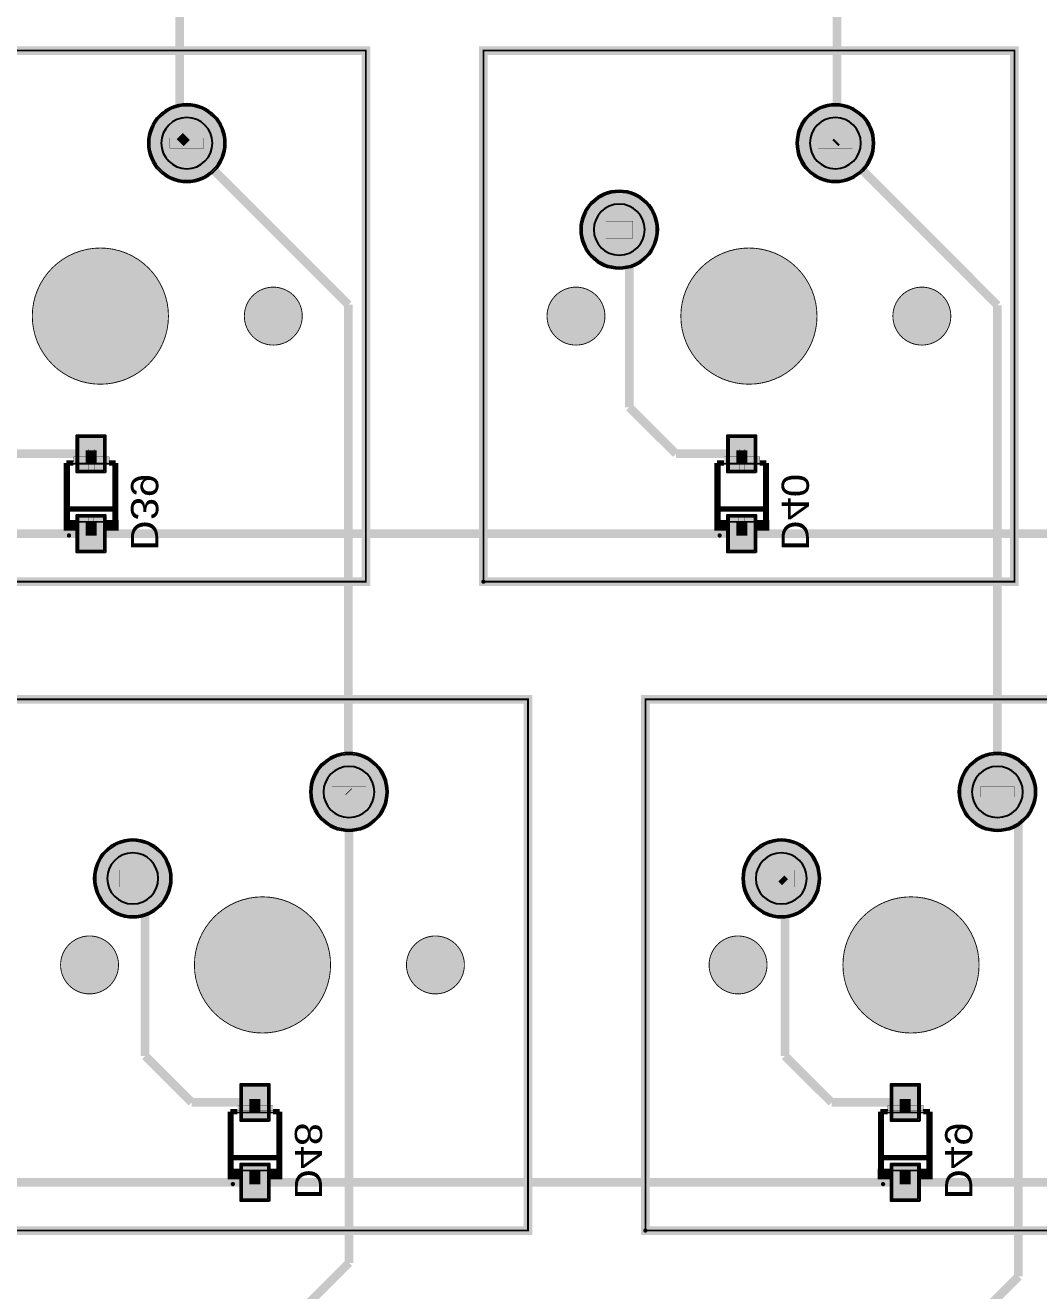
# Model space of a CAD drawing. Header units: millimetres. Extents: x 0 to 199, y -7 to 103.
# Drawn here: x 39.91 to 69.68, y 42.13 to 79.29 of the extents above; entities that cross this region are included whole.
import ezdxf
from ezdxf.enums import TextEntityAlignment as Align

# ---------------------------------------------------------------- set-up
doc = ezdxf.new("R2010")
doc.units = ezdxf.units.MM
doc.header["$MEASUREMENT"] = 0
for name, color, linetype, true_color in [('Bottom-Layer', 7, 'Continuous', 0x0000ff), ('Bottom-Paste-Mask-Layer', 7, 'Continuous', 0x800000), ('Bottom-Silkscreen-Layer', 7, 'Continuous', 0x66cc33), ('Bottom-Solder-Mask-Layer', 7, 'Continuous', 0xaa00ff), ('Component-Marking-Layer', 7, 'Continuous', 0x66ffcc), ('Component-Shape-Layer', 7, 'Continuous', 0x00cccc), ('Document-Layer', 7, 'Continuous', 0xffffff), ('Hole-Layer', 7, 'Continuous', 0x222222), ('Multi-Layer', 7, 'Continuous', 0xc0c0c0), ('Pin-Floating-Layer', 7, 'Continuous', 0xff99ff), ('Pin-Soldering-Layer', 7, 'Continuous', 0xcc9999), ('Top-Layer', 7, 'Continuous', 0xff0000), ('Top-Paste-Mask-Layer', 7, 'Continuous', 0x808080), ('Top-Silkscreen-Layer', 7, 'Continuous', 0xffcc00), ('Top-Solder-Mask-Layer', 7, 'Continuous', 0x800080)]:
    doc.layers.add(name, color=color, linetype=linetype, true_color=true_color)
doc.styles.get("Standard").update_dxf_attribs({"font": 'arial.ttf'})

msp = doc.modelspace()

# ---------------------------------------------------------------- hatches: boundary and pattern name
at = {"layer": 'Bottom-Layer'}
for points in [[(43.559, 75.829, 1), (45.759, 75.829, 1)], [(62.61, 75.829, 1), (64.81, 75.829, 1)], [(56.26, 73.289, 1), (58.46, 73.289, 1)], [(42.222, 66.205), (41.472, 66.205), (41.472, 67.205), (42.222, 67.205)], [(61.335, 66.205), (60.585, 66.205), (60.585, 67.205), (61.335, 67.205)], [(42.222, 63.86), (41.472, 63.86), (41.472, 64.86), (42.222, 64.86)], [(61.335, 63.86), (60.585, 63.86), (60.585, 64.86), (61.335, 64.86)], [(48.321, 56.774, 1), (50.521, 56.774, 1)], [(67.371, 56.774, 1), (69.571, 56.774, 1)], [(41.971, 54.234, 1), (44.171, 54.234, 1)], [(61.021, 54.234, 1), (63.221, 54.234, 1)], [(47.035, 47.155), (46.285, 47.155), (46.285, 48.155), (47.035, 48.155)], [(66.136, 47.155), (65.386, 47.155), (65.386, 48.155), (66.136, 48.155)], [(47.035, 44.809), (46.285, 44.809), (46.285, 45.809), (47.035, 45.809)], [(66.136, 44.809), (65.386, 44.809), (65.386, 45.809), (66.136, 45.809)]]:
    msp.add_hatch(color=256, dxfattribs=at).paths.add_polyline_path(points)
at = {"layer": 'Bottom-Paste-Mask-Layer'}
for points in [[(43.559, 75.829, 1), (45.759, 75.829, 1)], [(62.61, 75.829, 1), (64.81, 75.829, 1)], [(56.26, 73.289, 1), (58.46, 73.289, 1)], [(42.222, 66.205), (41.472, 66.205), (41.472, 67.205), (42.222, 67.205)], [(61.335, 66.205), (60.585, 66.205), (60.585, 67.205), (61.335, 67.205)], [(42.222, 63.86), (41.472, 63.86), (41.472, 64.86), (42.222, 64.86)], [(61.335, 63.86), (60.585, 63.86), (60.585, 64.86), (61.335, 64.86)], [(48.321, 56.774, 1), (50.521, 56.774, 1)], [(67.371, 56.774, 1), (69.571, 56.774, 1)], [(41.971, 54.234, 1), (44.171, 54.234, 1)], [(61.021, 54.234, 1), (63.221, 54.234, 1)], [(47.035, 47.155), (46.285, 47.155), (46.285, 48.155), (47.035, 48.155)], [(66.136, 47.155), (65.386, 47.155), (65.386, 48.155), (66.136, 48.155)], [(47.035, 44.809), (46.285, 44.809), (46.285, 45.809), (47.035, 45.809)], [(66.136, 44.809), (65.386, 44.809), (65.386, 45.809), (66.136, 45.809)]]:
    msp.add_hatch(color=256, dxfattribs=at).paths.add_polyline_path(points)
at = {"layer": 'Bottom-Silkscreen-Layer'}
for points in [[(41.044, 64.757), (41.397, 64.757), (41.397, 64.452), (41.044, 64.452)], [(41.044, 64.757), (41.397, 64.757), (41.397, 64.452), (41.044, 64.452)], [(42.649, 64.757), (42.649, 64.452), (42.297, 64.452), (42.297, 64.757)], [(42.649, 64.757), (42.649, 64.452), (42.297, 64.452), (42.297, 64.757)], [(60.158, 64.757), (60.51, 64.757), (60.51, 64.452), (60.158, 64.452)], [(60.158, 64.757), (60.51, 64.757), (60.51, 64.452), (60.158, 64.452)], [(61.763, 64.757), (61.763, 64.452), (61.41, 64.452), (61.41, 64.757)], [(61.763, 64.757), (61.763, 64.452), (61.41, 64.452), (61.41, 64.757)], [(45.857, 45.707), (46.21, 45.707), (46.21, 45.402), (45.857, 45.402)], [(45.857, 45.707), (46.21, 45.707), (46.21, 45.402), (45.857, 45.402)], [(47.462, 45.707), (47.462, 45.402), (47.11, 45.402), (47.11, 45.707)], [(47.462, 45.707), (47.462, 45.402), (47.11, 45.402), (47.11, 45.707)], [(64.958, 45.707), (65.311, 45.707), (65.311, 45.402), (64.958, 45.402)], [(64.958, 45.707), (65.311, 45.707), (65.311, 45.402), (64.958, 45.402)], [(66.563, 45.707), (66.563, 45.402), (66.211, 45.402), (66.211, 45.707)], [(66.563, 45.707), (66.563, 45.402), (66.211, 45.402), (66.211, 45.707)]]:
    msp.add_hatch(color=256, dxfattribs=at).paths.add_polyline_path(points)
at = {"layer": 'Bottom-Solder-Mask-Layer'}
for points in [[(43.509, 75.829, 1), (45.809, 75.829, 1)], [(62.56, 75.829, 1), (64.86, 75.829, 1)], [(56.21, 73.289, 1), (58.51, 73.289, 1)], [(42.272, 66.154), (41.421, 66.154), (41.421, 67.256), (42.272, 67.256)], [(61.386, 66.154), (60.534, 66.154), (60.534, 67.256), (61.386, 67.256)], [(42.272, 63.809), (41.421, 63.809), (41.421, 64.91), (42.272, 64.91)], [(61.386, 63.809), (60.534, 63.809), (60.534, 64.91), (61.386, 64.91)], [(48.271, 56.774, 1), (50.571, 56.774, 1)], [(67.321, 56.774, 1), (69.621, 56.774, 1)], [(41.921, 54.234, 1), (44.221, 54.234, 1)], [(60.971, 54.234, 1), (63.271, 54.234, 1)], [(47.086, 47.104), (46.234, 47.104), (46.234, 48.205), (47.086, 48.205)], [(66.187, 47.104), (65.335, 47.104), (65.335, 48.205), (66.187, 48.205)], [(47.086, 44.759), (46.234, 44.759), (46.234, 45.86), (47.086, 45.86)], [(66.187, 44.759), (65.335, 44.759), (65.335, 45.86), (66.187, 45.86)]]:
    msp.add_hatch(color=256, dxfattribs=at).paths.add_polyline_path(points)
at = {"layer": 'Component-Marking-Layer'}
for points in [[(41.137, 64.307, 1), (41.257, 64.307, 1)], [(41.137, 64.307, 1), (41.257, 64.307, 1)], [(60.25, 64.307, 1), (60.37, 64.307, 1)], [(60.25, 64.307, 1), (60.37, 64.307, 1)], [(53.31, 62.949, 1), (53.43, 62.949, 1)], [(53.31, 62.949, 1), (53.43, 62.949, 1)], [(45.95, 45.257, 1), (46.07, 45.257, 1)], [(45.95, 45.257, 1), (46.07, 45.257, 1)], [(65.051, 45.257, 1), (65.171, 45.257, 1)], [(65.051, 45.257, 1), (65.171, 45.257, 1)], [(58.071, 43.894, 1), (58.191, 43.894, 1)], [(58.071, 43.894, 1), (58.191, 43.894, 1)]]:
    msp.add_hatch(color=256, dxfattribs=at).paths.add_polyline_path(points)
at = {"layer": 'Document-Layer'}
for points in [[(42.377, 66.615), (42.377, 66.459), (41.337, 66.459), (41.337, 66.615)], [(42.377, 66.615), (42.377, 66.459), (41.337, 66.459), (41.337, 66.615)], [(41.937, 66.847), (41.937, 66.223), (41.781, 66.223), (41.781, 66.847)], [(41.937, 66.847), (41.937, 66.223), (41.781, 66.223), (41.781, 66.847)], [(61.49, 66.615), (61.49, 66.459), (60.45, 66.459), (60.45, 66.615)], [(61.49, 66.615), (61.49, 66.459), (60.45, 66.459), (60.45, 66.615)], [(61.05, 66.847), (61.05, 66.223), (60.894, 66.223), (60.894, 66.847)], [(61.05, 66.847), (61.05, 66.223), (60.894, 66.223), (60.894, 66.847)], [(41.917, 64.307), (41.761, 64.307), (41.761, 64.931), (41.917, 64.931)], [(41.917, 64.307), (41.761, 64.307), (41.761, 64.931), (41.917, 64.931)], [(61.03, 64.307), (60.874, 64.307), (60.874, 64.931), (61.03, 64.931)], [(61.03, 64.307), (60.874, 64.307), (60.874, 64.931), (61.03, 64.931)], [(46.75, 47.797), (46.75, 47.173), (46.594, 47.173), (46.594, 47.797)], [(46.75, 47.797), (46.75, 47.173), (46.594, 47.173), (46.594, 47.797)], [(65.851, 47.797), (65.851, 47.173), (65.695, 47.173), (65.695, 47.797)], [(65.851, 47.797), (65.851, 47.173), (65.695, 47.173), (65.695, 47.797)], [(47.19, 47.565), (47.19, 47.409), (46.15, 47.409), (46.15, 47.565)], [(47.19, 47.565), (47.19, 47.409), (46.15, 47.409), (46.15, 47.565)], [(66.291, 47.565), (66.291, 47.409), (65.251, 47.409), (65.251, 47.565)], [(66.291, 47.565), (66.291, 47.409), (65.251, 47.409), (65.251, 47.565)], [(46.73, 45.257), (46.574, 45.257), (46.574, 45.881), (46.73, 45.881)], [(46.73, 45.257), (46.574, 45.257), (46.574, 45.881), (46.73, 45.881)], [(65.831, 45.257), (65.675, 45.257), (65.675, 45.881), (65.831, 45.881)], [(65.831, 45.257), (65.675, 45.257), (65.675, 45.881), (65.831, 45.881)]]:
    msp.add_hatch(color=256, dxfattribs=at).paths.add_polyline_path(points)
at = {"layer": 'Hole-Layer'}
for points in [[(43.909, 75.829, 1), (45.409, 75.829, 1)], [(62.96, 75.829, 1), (64.46, 75.829, 1)], [(56.61, 73.289, 1), (58.11, 73.289, 1)], [(48.671, 56.774, 1), (50.171, 56.774, 1)], [(67.721, 56.774, 1), (69.221, 56.774, 1)], [(42.321, 54.234, 1), (43.821, 54.234, 1)], [(61.371, 54.234, 1), (62.871, 54.234, 1)]]:
    msp.add_hatch(color=256, dxfattribs=at).paths.add_polyline_path(points)
at = {"layer": 'Multi-Layer'}
for points in [[(43.559, 75.829, 1), (45.759, 75.829, 1)], [(43.559, 75.829, 1), (45.759, 75.829, 1)], [(43.559, 75.829, 1), (45.759, 75.829, 1)], [(62.61, 75.829, 1), (64.81, 75.829, 1)], [(62.61, 75.829, 1), (64.81, 75.829, 1)], [(62.61, 75.829, 1), (64.81, 75.829, 1)], [(56.26, 73.289, 1), (58.46, 73.289, 1)], [(56.26, 73.289, 1), (58.46, 73.289, 1)], [(56.26, 73.289, 1), (58.46, 73.289, 1)], [(40.119, 70.749, 1), (44.119, 70.749, 1)], [(40.119, 70.749, 1), (44.119, 70.749, 1)], [(59.17, 70.749, 1), (63.17, 70.749, 1)], [(59.17, 70.749, 1), (63.17, 70.749, 1)], [(46.348, 70.749, 1), (48.05, 70.749, 1)], [(46.348, 70.749, 1), (48.05, 70.749, 1)], [(55.239, 70.749, 1), (56.941, 70.749, 1)], [(55.239, 70.749, 1), (56.941, 70.749, 1)], [(65.399, 70.749, 1), (67.101, 70.749, 1)], [(65.399, 70.749, 1), (67.101, 70.749, 1)], [(48.321, 56.774, 1), (50.521, 56.774, 1)], [(48.321, 56.774, 1), (50.521, 56.774, 1)], [(48.321, 56.774, 1), (50.521, 56.774, 1)], [(67.371, 56.774, 1), (69.571, 56.774, 1)], [(67.371, 56.774, 1), (69.571, 56.774, 1)], [(67.371, 56.774, 1), (69.571, 56.774, 1)], [(41.971, 54.234, 1), (44.171, 54.234, 1)], [(41.971, 54.234, 1), (44.171, 54.234, 1)], [(41.971, 54.234, 1), (44.171, 54.234, 1)], [(61.021, 54.234, 1), (63.221, 54.234, 1)], [(61.021, 54.234, 1), (63.221, 54.234, 1)], [(61.021, 54.234, 1), (63.221, 54.234, 1)], [(44.881, 51.694, 1), (48.881, 51.694, 1)], [(44.881, 51.694, 1), (48.881, 51.694, 1)], [(63.931, 51.694, 1), (67.931, 51.694, 1)], [(63.931, 51.694, 1), (67.931, 51.694, 1)], [(40.95, 51.694, 1), (42.652, 51.694, 1)], [(40.95, 51.694, 1), (42.652, 51.694, 1)], [(51.11, 51.694, 1), (52.812, 51.694, 1)], [(51.11, 51.694, 1), (52.812, 51.694, 1)], [(60, 51.694, 1), (61.702, 51.694, 1)], [(60, 51.694, 1), (61.702, 51.694, 1)]]:
    msp.add_hatch(color=256, dxfattribs=at).paths.add_polyline_path(points)
at = {"layer": 'Pin-Floating-Layer'}
for points in [[(42.007, 66.517), (42.007, 66.397), (41.686, 66.397), (41.686, 66.517)], [(42.007, 66.517), (42.007, 66.397), (41.686, 66.397), (41.686, 66.517)], [(61.12, 66.517), (61.12, 66.397), (60.8, 66.397), (60.8, 66.517)], [(61.12, 66.517), (61.12, 66.397), (60.8, 66.397), (60.8, 66.517)], [(42.007, 64.717), (42.007, 64.597), (41.686, 64.597), (41.686, 64.717)], [(42.007, 64.717), (42.007, 64.597), (41.686, 64.597), (41.686, 64.717)], [(61.12, 64.717), (61.12, 64.597), (60.8, 64.597), (60.8, 64.717)], [(61.12, 64.717), (61.12, 64.597), (60.8, 64.597), (60.8, 64.717)], [(46.82, 47.467), (46.82, 47.347), (46.5, 47.347), (46.5, 47.467)], [(46.82, 47.467), (46.82, 47.347), (46.5, 47.347), (46.5, 47.467)], [(65.921, 47.467), (65.921, 47.347), (65.601, 47.347), (65.601, 47.467)], [(65.921, 47.467), (65.921, 47.347), (65.601, 47.347), (65.601, 47.467)], [(46.82, 45.667), (46.82, 45.547), (46.5, 45.547), (46.5, 45.667)], [(46.82, 45.667), (46.82, 45.547), (46.5, 45.547), (46.5, 45.667)], [(65.921, 45.667), (65.921, 45.547), (65.601, 45.547), (65.601, 45.667)], [(65.921, 45.667), (65.921, 45.547), (65.601, 45.547), (65.601, 45.667)]]:
    msp.add_hatch(color=256, dxfattribs=at).paths.add_polyline_path(points)
at = {"layer": 'Pin-Soldering-Layer'}
for points in [[(44.159, 75.979), (45.159, 75.979), (45.159, 75.679), (44.159, 75.679)], [(44.159, 75.979), (45.159, 75.979), (45.159, 75.679), (44.159, 75.679)], [(63.21, 75.979), (64.21, 75.979), (64.21, 75.679), (63.21, 75.679)], [(63.21, 75.979), (64.21, 75.979), (64.21, 75.679), (63.21, 75.679)], [(56.96, 73.539), (57.76, 73.539), (57.76, 73.039), (56.96, 73.039)], [(56.96, 73.539), (57.76, 73.539), (57.76, 73.039), (56.96, 73.039)], [(42.007, 66.807), (42.007, 66.507), (41.686, 66.507), (41.686, 66.807)], [(42.007, 66.807), (42.007, 66.507), (41.686, 66.507), (41.686, 66.807)], [(61.12, 66.807), (61.12, 66.507), (60.8, 66.507), (60.8, 66.807)], [(61.12, 66.807), (61.12, 66.507), (60.8, 66.507), (60.8, 66.807)], [(42.007, 64.607), (42.007, 64.307), (41.686, 64.307), (41.686, 64.607)], [(42.007, 64.607), (42.007, 64.307), (41.686, 64.307), (41.686, 64.607)], [(61.12, 64.607), (61.12, 64.307), (60.8, 64.307), (60.8, 64.607)], [(61.12, 64.607), (61.12, 64.307), (60.8, 64.307), (60.8, 64.607)], [(48.921, 56.924), (49.921, 56.924), (49.921, 56.624), (48.921, 56.624)], [(48.921, 56.924), (49.921, 56.924), (49.921, 56.624), (48.921, 56.624)], [(67.971, 56.924), (68.971, 56.924), (68.971, 56.624), (67.971, 56.624)], [(67.971, 56.924), (68.971, 56.924), (68.971, 56.624), (67.971, 56.624)], [(42.671, 54.484), (43.471, 54.484), (43.471, 53.984), (42.671, 53.984)], [(42.671, 54.484), (43.471, 54.484), (43.471, 53.984), (42.671, 53.984)], [(61.721, 54.484), (62.521, 54.484), (62.521, 53.984), (61.721, 53.984)], [(61.721, 54.484), (62.521, 54.484), (62.521, 53.984), (61.721, 53.984)], [(46.82, 47.757), (46.82, 47.457), (46.5, 47.457), (46.5, 47.757)], [(46.82, 47.757), (46.82, 47.457), (46.5, 47.457), (46.5, 47.757)], [(65.921, 47.757), (65.921, 47.457), (65.601, 47.457), (65.601, 47.757)], [(65.921, 47.757), (65.921, 47.457), (65.601, 47.457), (65.601, 47.757)], [(46.82, 45.557), (46.82, 45.257), (46.5, 45.257), (46.5, 45.557)], [(46.82, 45.557), (46.82, 45.257), (46.5, 45.257), (46.5, 45.557)], [(65.921, 45.557), (65.921, 45.257), (65.601, 45.257), (65.601, 45.557)], [(65.921, 45.557), (65.921, 45.257), (65.601, 45.257), (65.601, 45.557)]]:
    msp.add_hatch(color=256, dxfattribs=at).paths.add_polyline_path(points)
at = {"layer": 'Top-Layer'}
for points in [[(43.559, 75.829, 1), (45.759, 75.829, 1)], [(62.61, 75.829, 1), (64.81, 75.829, 1)], [(56.26, 73.289, 1), (58.46, 73.289, 1)], [(48.321, 56.774, 1), (50.521, 56.774, 1)], [(67.371, 56.774, 1), (69.571, 56.774, 1)], [(41.971, 54.234, 1), (44.171, 54.234, 1)], [(61.021, 54.234, 1), (63.221, 54.234, 1)]]:
    msp.add_hatch(color=256, dxfattribs=at).paths.add_polyline_path(points)
at = {"layer": 'Top-Paste-Mask-Layer'}
for points in [[(43.559, 75.829, 1), (45.759, 75.829, 1)], [(62.61, 75.829, 1), (64.81, 75.829, 1)], [(56.26, 73.289, 1), (58.46, 73.289, 1)], [(48.321, 56.774, 1), (50.521, 56.774, 1)], [(67.371, 56.774, 1), (69.571, 56.774, 1)], [(41.971, 54.234, 1), (44.171, 54.234, 1)], [(61.021, 54.234, 1), (63.221, 54.234, 1)]]:
    msp.add_hatch(color=256, dxfattribs=at).paths.add_polyline_path(points)
at = {"layer": 'Top-Solder-Mask-Layer'}
for points in [[(43.509, 75.829, 1), (45.809, 75.829, 1)], [(62.56, 75.829, 1), (64.86, 75.829, 1)], [(56.21, 73.289, 1), (58.51, 73.289, 1)], [(48.271, 56.774, 1), (50.571, 56.774, 1)], [(67.321, 56.774, 1), (69.621, 56.774, 1)], [(41.921, 54.234, 1), (44.221, 54.234, 1)], [(60.971, 54.234, 1), (63.271, 54.234, 1)]]:
    msp.add_hatch(color=256, dxfattribs=at).paths.add_polyline_path(points)

# ---------------------------------------------------------------- linework, layer by layer
at = {"layer": 'Bottom-Layer'}
for points in [[(43.559, 75.829, 1), (45.759, 75.829, 1)], [(62.61, 75.829, 1), (64.81, 75.829, 1)], [(56.26, 73.289, 1), (58.46, 73.289, 1)], [(48.321, 56.774, 1), (50.521, 56.774, 1)], [(41.971, 54.234, 1), (44.171, 54.234, 1)], [(61.021, 54.234, 1), (63.221, 54.234, 1)]]:
    msp.add_lwpolyline(points, format="xyb", close=True, dxfattribs=at)
at = {"layer": 'Bottom-Layer', "const_width": 0.254}
for points in [[(57.36, 73.289), (57.658, 72.991)], [(57.658, 72.991), (57.658, 68.072)], [(57.658, 68.072), (59.026, 66.705)], [(39.594, 66.705), (41.847, 66.705)], [(59.026, 66.705), (60.96, 66.705)], [(22.733, 64.36), (41.847, 64.36)], [(41.847, 64.36), (60.96, 64.36)], [(60.96, 64.36), (80.074, 64.36)], [(43.071, 54.234), (43.434, 53.871)], [(62.121, 54.234), (62.23, 54.125)], [(43.434, 53.871), (43.434, 49.022)], [(62.23, 54.125), (62.23, 49.022)], [(43.434, 49.022), (44.801, 47.655)], [(62.23, 49.022), (63.598, 47.655)], [(44.801, 47.655), (46.66, 47.655)], [(63.598, 47.655), (65.761, 47.655)], [(27.559, 45.309), (46.66, 45.309)], [(46.66, 45.309), (65.761, 45.309)], [(65.761, 45.309), (84.862, 45.309)]]:
    msp.add_lwpolyline(points, dxfattribs=at)
at = {"layer": 'Bottom-Layer'}
for points in [[(42.222, 66.205), (41.472, 66.205), (41.472, 67.205), (42.222, 67.205)], [(61.335, 66.205), (60.585, 66.205), (60.585, 67.205), (61.335, 67.205)], [(42.222, 63.86), (41.472, 63.86), (41.472, 64.86), (42.222, 64.86)], [(61.335, 63.86), (60.585, 63.86), (60.585, 64.86), (61.335, 64.86)], [(47.035, 47.155), (46.285, 47.155), (46.285, 48.155), (47.035, 48.155)], [(66.136, 47.155), (65.386, 47.155), (65.386, 48.155), (66.136, 48.155)], [(47.035, 44.809), (46.285, 44.809), (46.285, 45.809), (47.035, 45.809)], [(66.136, 44.809), (65.386, 44.809), (65.386, 45.809), (66.136, 45.809)]]:
    msp.add_lwpolyline(points, close=True, dxfattribs=at)
msp.add_lwpolyline([(67.371, 56.774, 1), (69.571, 56.774), (69.571, 56.774, 1), (67.371, 56.774)], format="xyb", dxfattribs=at)
at = {"layer": 'Bottom-Paste-Mask-Layer'}
for points in [[(43.559, 75.829, 1), (45.759, 75.829, 1)], [(62.61, 75.829, 1), (64.81, 75.829, 1)], [(56.26, 73.289, 1), (58.46, 73.289, 1)], [(48.321, 56.774, 1), (50.521, 56.774, 1)], [(41.971, 54.234, 1), (44.171, 54.234, 1)], [(61.021, 54.234, 1), (63.221, 54.234, 1)]]:
    msp.add_lwpolyline(points, format="xyb", close=True, dxfattribs=at)
for points in [[(42.222, 66.205), (41.472, 66.205), (41.472, 67.205), (42.222, 67.205)], [(61.335, 66.205), (60.585, 66.205), (60.585, 67.205), (61.335, 67.205)], [(42.222, 63.86), (41.472, 63.86), (41.472, 64.86), (42.222, 64.86)], [(61.335, 63.86), (60.585, 63.86), (60.585, 64.86), (61.335, 64.86)], [(47.035, 47.155), (46.285, 47.155), (46.285, 48.155), (47.035, 48.155)], [(66.136, 47.155), (65.386, 47.155), (65.386, 48.155), (66.136, 48.155)], [(47.035, 44.809), (46.285, 44.809), (46.285, 45.809), (47.035, 45.809)], [(66.136, 44.809), (65.386, 44.809), (65.386, 45.809), (66.136, 45.809)]]:
    msp.add_lwpolyline(points, close=True, dxfattribs=at)
msp.add_lwpolyline([(67.371, 56.774, 1), (69.571, 56.774), (69.571, 56.774, 1), (67.371, 56.774)], format="xyb", dxfattribs=at)
at = {"layer": 'Bottom-Silkscreen-Layer', "const_width": 0.152}
for points in [[(41.12, 64.681), (41.12, 66.433)], [(41.12, 64.681), (41.12, 66.433)], [(41.12, 66.433), (41.327, 66.433)], [(41.12, 66.433), (41.327, 66.433)], [(42.573, 66.433), (42.377, 66.433)], [(42.573, 66.433), (42.377, 66.433)], [(42.573, 64.681), (42.573, 66.433)], [(42.573, 64.681), (42.573, 66.433)], [(60.234, 64.681), (60.234, 66.433)], [(60.234, 64.681), (60.234, 66.433)], [(60.234, 66.433), (60.44, 66.433)], [(60.234, 66.433), (60.44, 66.433)], [(61.686, 66.433), (61.49, 66.433)], [(61.686, 66.433), (61.49, 66.433)], [(61.686, 64.681), (61.686, 66.433)], [(61.686, 64.681), (61.686, 66.433)], [(42.573, 65.085), (41.12, 65.085)], [(42.573, 65.085), (41.12, 65.085)], [(61.686, 65.085), (60.234, 65.085)], [(61.686, 65.085), (60.234, 65.085)], [(45.934, 45.631), (45.934, 47.383)], [(45.934, 45.631), (45.934, 47.383)], [(45.934, 47.383), (46.14, 47.383)], [(45.934, 47.383), (46.14, 47.383)], [(47.386, 47.383), (47.19, 47.383)], [(47.386, 47.383), (47.19, 47.383)], [(47.386, 45.631), (47.386, 47.383)], [(47.386, 45.631), (47.386, 47.383)], [(65.035, 45.631), (65.035, 47.383)], [(65.035, 45.631), (65.035, 47.383)], [(65.035, 47.383), (65.241, 47.383)], [(65.035, 47.383), (65.241, 47.383)], [(66.487, 47.383), (66.291, 47.383)], [(66.487, 47.383), (66.291, 47.383)], [(66.487, 45.631), (66.487, 47.383)], [(66.487, 45.631), (66.487, 47.383)], [(47.386, 46.035), (45.934, 46.035)], [(47.386, 46.035), (45.934, 46.035)], [(66.487, 46.035), (65.035, 46.035)], [(66.487, 46.035), (65.035, 46.035)]]:
    msp.add_lwpolyline(points, dxfattribs=at)
at = {"layer": 'Bottom-Silkscreen-Layer', "const_width": 0.00508}
for points in [[(41.044, 64.757), (41.397, 64.757), (41.397, 64.452), (41.044, 64.452)], [(41.044, 64.757), (41.397, 64.757), (41.397, 64.452), (41.044, 64.452)], [(42.649, 64.757), (42.649, 64.452), (42.297, 64.452), (42.297, 64.757)], [(42.649, 64.757), (42.649, 64.452), (42.297, 64.452), (42.297, 64.757)], [(60.158, 64.757), (60.51, 64.757), (60.51, 64.452), (60.158, 64.452)], [(60.158, 64.757), (60.51, 64.757), (60.51, 64.452), (60.158, 64.452)], [(61.763, 64.757), (61.763, 64.452), (61.41, 64.452), (61.41, 64.757)], [(61.763, 64.757), (61.763, 64.452), (61.41, 64.452), (61.41, 64.757)], [(45.857, 45.707), (46.21, 45.707), (46.21, 45.402), (45.857, 45.402)], [(45.857, 45.707), (46.21, 45.707), (46.21, 45.402), (45.857, 45.402)], [(47.462, 45.707), (47.462, 45.402), (47.11, 45.402), (47.11, 45.707)], [(47.462, 45.707), (47.462, 45.402), (47.11, 45.402), (47.11, 45.707)], [(64.958, 45.707), (65.311, 45.707), (65.311, 45.402), (64.958, 45.402)], [(64.958, 45.707), (65.311, 45.707), (65.311, 45.402), (64.958, 45.402)], [(66.563, 45.707), (66.563, 45.402), (66.211, 45.402), (66.211, 45.707)], [(66.563, 45.707), (66.563, 45.402), (66.211, 45.402), (66.211, 45.707)]]:
    msp.add_lwpolyline(points, close=True, dxfattribs=at)
at = {"layer": 'Bottom-Solder-Mask-Layer'}
for points in [[(43.509, 75.829, 1), (45.809, 75.829), (45.809, 75.829, 1), (43.509, 75.829)], [(62.56, 75.829, 1), (64.86, 75.829), (64.86, 75.829, 1), (62.56, 75.829)], [(56.21, 73.289, 1), (58.51, 73.289), (58.51, 73.289, 1), (56.21, 73.289)], [(48.271, 56.774, 1), (50.571, 56.774), (50.571, 56.774, 1), (48.271, 56.774)], [(41.921, 54.234, 1), (44.221, 54.234), (44.221, 54.234, 1), (41.921, 54.234)], [(60.971, 54.234, 1), (63.271, 54.234), (63.271, 54.234, 1), (60.971, 54.234)]]:
    msp.add_lwpolyline(points, format="xyb", dxfattribs=at)
for points in [[(42.272, 66.154), (41.421, 66.154), (41.421, 67.256), (42.272, 67.256)], [(61.386, 66.154), (60.534, 66.154), (60.534, 67.256), (61.386, 67.256)], [(42.272, 63.809), (41.421, 63.809), (41.421, 64.91), (42.272, 64.91)], [(61.386, 63.809), (60.534, 63.809), (60.534, 64.91), (61.386, 64.91)], [(47.086, 47.104), (46.234, 47.104), (46.234, 48.205), (47.086, 48.205)], [(66.187, 47.104), (65.335, 47.104), (65.335, 48.205), (66.187, 48.205)], [(47.086, 44.759), (46.234, 44.759), (46.234, 45.86), (47.086, 45.86)], [(66.187, 44.759), (65.335, 44.759), (65.335, 45.86), (66.187, 45.86)]]:
    msp.add_lwpolyline(points, close=True, dxfattribs=at)
msp.add_lwpolyline([(67.321, 56.774, 1), (69.621, 56.774, 1)], format="xyb", close=True, dxfattribs=at)
at = {"layer": 'Component-Marking-Layer', "const_width": 0.00508}
for points in [[(41.137, 64.307, 1), (41.257, 64.307), (41.257, 64.307, 1), (41.137, 64.307)], [(41.137, 64.307, 1), (41.257, 64.307), (41.257, 64.307, 1), (41.137, 64.307)], [(60.25, 64.307, 1), (60.37, 64.307), (60.37, 64.307, 1), (60.25, 64.307)], [(60.25, 64.307, 1), (60.37, 64.307), (60.37, 64.307, 1), (60.25, 64.307)], [(53.31, 62.949, 1), (53.43, 62.949), (53.43, 62.949, 1), (53.31, 62.949)], [(53.31, 62.949, 1), (53.43, 62.949), (53.43, 62.949, 1), (53.31, 62.949)], [(45.95, 45.257, 1), (46.07, 45.257), (46.07, 45.257, 1), (45.95, 45.257)], [(45.95, 45.257, 1), (46.07, 45.257), (46.07, 45.257, 1), (45.95, 45.257)], [(58.071, 43.894, 1), (58.191, 43.894), (58.191, 43.894, 1), (58.071, 43.894)], [(58.071, 43.894, 1), (58.191, 43.894), (58.191, 43.894, 1), (58.071, 43.894)]]:
    msp.add_lwpolyline(points, format="xyb", dxfattribs=at)
msp.add_lwpolyline([(65.051, 45.257, 1), (65.171, 45.257, 1)], format="xyb", close=True, dxfattribs=at)
msp.add_lwpolyline([(65.051, 45.257, 1), (65.171, 45.257, 1)], format="xyb", close=True, dxfattribs=at)
at = {"layer": 'Component-Shape-Layer', "const_width": 0.0508}
for points in [[(34.319, 62.949), (34.319, 78.549), (49.919, 78.549), (49.919, 62.949)], [(34.319, 62.949), (34.319, 78.549), (49.919, 78.549), (49.919, 62.949)], [(53.37, 62.949), (53.37, 78.549), (68.97, 78.549), (68.97, 62.949)], [(53.37, 62.949), (53.37, 78.549), (68.97, 78.549), (68.97, 62.949)], [(42.497, 66.407), (42.497, 64.707), (41.197, 64.707), (41.197, 66.407)], [(42.497, 66.407), (42.497, 64.707), (41.197, 64.707), (41.197, 66.407)], [(61.61, 66.407), (61.61, 64.707), (60.31, 64.707), (60.31, 66.407)], [(61.61, 66.407), (61.61, 64.707), (60.31, 64.707), (60.31, 66.407)], [(39.081, 43.894), (39.081, 59.494), (54.681, 59.494), (54.681, 43.894)], [(39.081, 43.894), (39.081, 59.494), (54.681, 59.494), (54.681, 43.894)], [(58.131, 43.894), (58.131, 59.494), (73.731, 59.494), (73.731, 43.894)], [(58.131, 43.894), (58.131, 59.494), (73.731, 59.494), (73.731, 43.894)], [(47.31, 47.357), (47.31, 45.657), (46.01, 45.657), (46.01, 47.357)], [(47.31, 47.357), (47.31, 45.657), (46.01, 45.657), (46.01, 47.357)], [(66.411, 47.357), (66.411, 45.657), (65.111, 45.657), (65.111, 47.357)], [(66.411, 47.357), (66.411, 45.657), (65.111, 45.657), (65.111, 47.357)]]:
    msp.add_lwpolyline(points, close=True, dxfattribs=at)
at = {"layer": 'Document-Layer', "const_width": 1.9}
for points in [[(41.169, 70.749, 1), (43.069, 70.749, 1)], [(41.169, 70.749, 1), (43.069, 70.749, 1)], [(60.22, 70.749, 1), (62.12, 70.749, 1)], [(60.22, 70.749, 1), (62.12, 70.749, 1)], [(45.931, 51.694, 1), (47.831, 51.694, 1)], [(45.931, 51.694, 1), (47.831, 51.694, 1)], [(64.981, 51.694, 1), (66.881, 51.694, 1)], [(64.981, 51.694, 1), (66.881, 51.694, 1)]]:
    msp.add_lwpolyline(points, format="xyb", close=True, dxfattribs=at)
at = {"layer": 'Document-Layer', "const_width": 0.8}
for points in [[(46.799, 70.749, 1), (47.599, 70.749), (47.599, 70.749, 1), (46.799, 70.749)], [(46.799, 70.749, 1), (47.599, 70.749), (47.599, 70.749, 1), (46.799, 70.749)], [(55.69, 70.749, 1), (56.49, 70.749), (56.49, 70.749, 1), (55.69, 70.749)], [(55.69, 70.749, 1), (56.49, 70.749), (56.49, 70.749, 1), (55.69, 70.749)], [(65.85, 70.749, 1), (66.65, 70.749), (66.65, 70.749, 1), (65.85, 70.749)], [(65.85, 70.749, 1), (66.65, 70.749), (66.65, 70.749, 1), (65.85, 70.749)], [(41.401, 51.694, 1), (42.201, 51.694), (42.201, 51.694, 1), (41.401, 51.694)], [(41.401, 51.694, 1), (42.201, 51.694), (42.201, 51.694, 1), (41.401, 51.694)], [(51.561, 51.694, 1), (52.361, 51.694), (52.361, 51.694, 1), (51.561, 51.694)], [(51.561, 51.694, 1), (52.361, 51.694), (52.361, 51.694, 1), (51.561, 51.694)], [(60.451, 51.694, 1), (61.251, 51.694), (61.251, 51.694, 1), (60.451, 51.694)], [(60.451, 51.694, 1), (61.251, 51.694), (61.251, 51.694, 1), (60.451, 51.694)]]:
    msp.add_lwpolyline(points, format="xyb", dxfattribs=at)
at = {"layer": 'Document-Layer', "const_width": 0.00508}
for points in [[(42.377, 66.615), (42.377, 66.459), (41.337, 66.459), (41.337, 66.615)], [(42.377, 66.615), (42.377, 66.459), (41.337, 66.459), (41.337, 66.615)], [(41.937, 66.847), (41.937, 66.223), (41.781, 66.223), (41.781, 66.847)], [(41.937, 66.847), (41.937, 66.223), (41.781, 66.223), (41.781, 66.847)], [(61.49, 66.615), (61.49, 66.459), (60.45, 66.459), (60.45, 66.615)], [(61.49, 66.615), (61.49, 66.459), (60.45, 66.459), (60.45, 66.615)], [(61.05, 66.847), (61.05, 66.223), (60.894, 66.223), (60.894, 66.847)], [(61.05, 66.847), (61.05, 66.223), (60.894, 66.223), (60.894, 66.847)], [(41.917, 64.307), (41.761, 64.307), (41.761, 64.931), (41.917, 64.931)], [(41.917, 64.307), (41.761, 64.307), (41.761, 64.931), (41.917, 64.931)], [(61.03, 64.307), (60.874, 64.307), (60.874, 64.931), (61.03, 64.931)], [(61.03, 64.307), (60.874, 64.307), (60.874, 64.931), (61.03, 64.931)], [(46.75, 47.797), (46.75, 47.173), (46.594, 47.173), (46.594, 47.797)], [(46.75, 47.797), (46.75, 47.173), (46.594, 47.173), (46.594, 47.797)], [(65.851, 47.797), (65.851, 47.173), (65.695, 47.173), (65.695, 47.797)], [(65.851, 47.797), (65.851, 47.173), (65.695, 47.173), (65.695, 47.797)], [(47.19, 47.565), (47.19, 47.409), (46.15, 47.409), (46.15, 47.565)], [(47.19, 47.565), (47.19, 47.409), (46.15, 47.409), (46.15, 47.565)], [(66.291, 47.565), (66.291, 47.409), (65.251, 47.409), (65.251, 47.565)], [(66.291, 47.565), (66.291, 47.409), (65.251, 47.409), (65.251, 47.565)], [(46.73, 45.257), (46.574, 45.257), (46.574, 45.881), (46.73, 45.881)], [(46.73, 45.257), (46.574, 45.257), (46.574, 45.881), (46.73, 45.881)], [(65.831, 45.257), (65.675, 45.257), (65.675, 45.881), (65.831, 45.881)], [(65.831, 45.257), (65.675, 45.257), (65.675, 45.881), (65.831, 45.881)]]:
    msp.add_lwpolyline(points, close=True, dxfattribs=at)
at = {"layer": 'Hole-Layer'}
for points in [[(43.909, 75.829, 1), (45.409, 75.829), (45.409, 75.829, 1), (43.909, 75.829)], [(62.96, 75.829, 1), (64.46, 75.829), (64.46, 75.829, 1), (62.96, 75.829)], [(56.61, 73.289, 1), (58.11, 73.289), (58.11, 73.289, 1), (56.61, 73.289)], [(48.671, 56.774, 1), (50.171, 56.774), (50.171, 56.774, 1), (48.671, 56.774)], [(42.321, 54.234, 1), (43.821, 54.234), (43.821, 54.234, 1), (42.321, 54.234)], [(61.371, 54.234, 1), (62.871, 54.234), (62.871, 54.234, 1), (61.371, 54.234)]]:
    msp.add_lwpolyline(points, format="xyb", dxfattribs=at)
msp.add_lwpolyline([(67.721, 56.774, 1), (69.221, 56.774, 1)], format="xyb", close=True, dxfattribs=at)
at = {"layer": 'Multi-Layer'}
for points in [[(43.559, 75.829, 1), (45.759, 75.829, 1)], [(43.559, 75.829, 1), (45.759, 75.829, 1)], [(43.559, 75.829, 1), (45.759, 75.829, 1)], [(62.61, 75.829, 1), (64.81, 75.829, 1)], [(62.61, 75.829, 1), (64.81, 75.829, 1)], [(62.61, 75.829, 1), (64.81, 75.829, 1)], [(56.26, 73.289, 1), (58.46, 73.289, 1)], [(56.26, 73.289, 1), (58.46, 73.289, 1)], [(56.26, 73.289, 1), (58.46, 73.289, 1)], [(48.321, 56.774, 1), (50.521, 56.774, 1)], [(48.321, 56.774, 1), (50.521, 56.774, 1)], [(48.321, 56.774, 1), (50.521, 56.774, 1)], [(41.971, 54.234, 1), (44.171, 54.234, 1)], [(41.971, 54.234, 1), (44.171, 54.234, 1)], [(41.971, 54.234, 1), (44.171, 54.234, 1)], [(61.021, 54.234, 1), (63.221, 54.234, 1)], [(61.021, 54.234, 1), (63.221, 54.234, 1)], [(61.021, 54.234, 1), (63.221, 54.234, 1)]]:
    msp.add_lwpolyline(points, format="xyb", close=True, dxfattribs=at)
at = {"layer": 'Multi-Layer', "const_width": 0.0254}
for points in [[(40.119, 70.749, 1), (44.119, 70.749), (44.119, 70.749, 1), (40.119, 70.749)], [(40.119, 70.749, 1), (44.119, 70.749), (44.119, 70.749, 1), (40.119, 70.749)], [(59.17, 70.749, 1), (63.17, 70.749), (63.17, 70.749, 1), (59.17, 70.749)], [(59.17, 70.749, 1), (63.17, 70.749), (63.17, 70.749, 1), (59.17, 70.749)], [(46.348, 70.749, 1), (48.05, 70.749), (48.05, 70.749, 1), (46.348, 70.749)], [(46.348, 70.749, 1), (48.05, 70.749), (48.05, 70.749, 1), (46.348, 70.749)], [(55.239, 70.749, 1), (56.941, 70.749), (56.941, 70.749, 1), (55.239, 70.749)], [(55.239, 70.749, 1), (56.941, 70.749), (56.941, 70.749, 1), (55.239, 70.749)], [(44.881, 51.694, 1), (48.881, 51.694), (48.881, 51.694, 1), (44.881, 51.694)], [(44.881, 51.694, 1), (48.881, 51.694), (48.881, 51.694, 1), (44.881, 51.694)], [(40.95, 51.694, 1), (42.652, 51.694), (42.652, 51.694, 1), (40.95, 51.694)], [(40.95, 51.694, 1), (42.652, 51.694), (42.652, 51.694, 1), (40.95, 51.694)], [(51.11, 51.694, 1), (52.812, 51.694), (52.812, 51.694, 1), (51.11, 51.694)], [(51.11, 51.694, 1), (52.812, 51.694), (52.812, 51.694, 1), (51.11, 51.694)], [(60, 51.694, 1), (61.702, 51.694), (61.702, 51.694, 1), (60, 51.694)], [(60, 51.694, 1), (61.702, 51.694), (61.702, 51.694, 1), (60, 51.694)]]:
    msp.add_lwpolyline(points, format="xyb", dxfattribs=at)
for points in [[(65.399, 70.749, 1), (67.101, 70.749, 1)], [(65.399, 70.749, 1), (67.101, 70.749, 1)], [(63.931, 51.694, 1), (67.931, 51.694, 1)], [(63.931, 51.694, 1), (67.931, 51.694, 1)]]:
    msp.add_lwpolyline(points, format="xyb", close=True, dxfattribs=at)
at = {"layer": 'Multi-Layer'}
msp.add_lwpolyline([(67.371, 56.774, 1), (69.571, 56.774), (69.571, 56.774, 1), (67.371, 56.774)], format="xyb", dxfattribs=at)
msp.add_lwpolyline([(67.371, 56.774, 1), (69.571, 56.774), (69.571, 56.774, 1), (67.371, 56.774)], format="xyb", dxfattribs=at)
msp.add_lwpolyline([(67.371, 56.774, 1), (69.571, 56.774), (69.571, 56.774, 1), (67.371, 56.774)], format="xyb", dxfattribs=at)
at = {"layer": 'Pin-Floating-Layer', "const_width": 0.00508}
for points in [[(42.007, 66.517), (42.007, 66.397), (41.686, 66.397), (41.686, 66.517)], [(42.007, 66.517), (42.007, 66.397), (41.686, 66.397), (41.686, 66.517)], [(61.12, 66.517), (61.12, 66.397), (60.8, 66.397), (60.8, 66.517)], [(61.12, 66.517), (61.12, 66.397), (60.8, 66.397), (60.8, 66.517)], [(42.007, 64.717), (42.007, 64.597), (41.686, 64.597), (41.686, 64.717)], [(42.007, 64.717), (42.007, 64.597), (41.686, 64.597), (41.686, 64.717)], [(61.12, 64.717), (61.12, 64.597), (60.8, 64.597), (60.8, 64.717)], [(61.12, 64.717), (61.12, 64.597), (60.8, 64.597), (60.8, 64.717)], [(46.82, 47.467), (46.82, 47.347), (46.5, 47.347), (46.5, 47.467)], [(46.82, 47.467), (46.82, 47.347), (46.5, 47.347), (46.5, 47.467)], [(65.921, 47.467), (65.921, 47.347), (65.601, 47.347), (65.601, 47.467)], [(65.921, 47.467), (65.921, 47.347), (65.601, 47.347), (65.601, 47.467)], [(46.82, 45.667), (46.82, 45.547), (46.5, 45.547), (46.5, 45.667)], [(46.82, 45.667), (46.82, 45.547), (46.5, 45.547), (46.5, 45.667)], [(65.921, 45.667), (65.921, 45.547), (65.601, 45.547), (65.601, 45.667)], [(65.921, 45.667), (65.921, 45.547), (65.601, 45.547), (65.601, 45.667)]]:
    msp.add_lwpolyline(points, close=True, dxfattribs=at)
at = {"layer": 'Pin-Soldering-Layer', "const_width": 0.00508}
for points in [[(44.159, 75.979), (45.159, 75.979), (45.159, 75.679), (44.159, 75.679)], [(44.159, 75.979), (45.159, 75.979), (45.159, 75.679), (44.159, 75.679)], [(63.21, 75.979), (64.21, 75.979), (64.21, 75.679), (63.21, 75.679)], [(63.21, 75.979), (64.21, 75.979), (64.21, 75.679), (63.21, 75.679)], [(56.96, 73.539), (57.76, 73.539), (57.76, 73.039), (56.96, 73.039)], [(56.96, 73.539), (57.76, 73.539), (57.76, 73.039), (56.96, 73.039)], [(42.007, 66.807), (42.007, 66.507), (41.686, 66.507), (41.686, 66.807)], [(42.007, 66.807), (42.007, 66.507), (41.686, 66.507), (41.686, 66.807)], [(61.12, 66.807), (61.12, 66.507), (60.8, 66.507), (60.8, 66.807)], [(61.12, 66.807), (61.12, 66.507), (60.8, 66.507), (60.8, 66.807)], [(42.007, 64.607), (42.007, 64.307), (41.686, 64.307), (41.686, 64.607)], [(42.007, 64.607), (42.007, 64.307), (41.686, 64.307), (41.686, 64.607)], [(61.12, 64.607), (61.12, 64.307), (60.8, 64.307), (60.8, 64.607)], [(61.12, 64.607), (61.12, 64.307), (60.8, 64.307), (60.8, 64.607)], [(48.921, 56.924), (49.921, 56.924), (49.921, 56.624), (48.921, 56.624)], [(48.921, 56.924), (49.921, 56.924), (49.921, 56.624), (48.921, 56.624)], [(67.971, 56.924), (68.971, 56.924), (68.971, 56.624), (67.971, 56.624)], [(67.971, 56.924), (68.971, 56.924), (68.971, 56.624), (67.971, 56.624)], [(42.671, 54.484), (43.471, 54.484), (43.471, 53.984), (42.671, 53.984)], [(42.671, 54.484), (43.471, 54.484), (43.471, 53.984), (42.671, 53.984)], [(61.721, 54.484), (62.521, 54.484), (62.521, 53.984), (61.721, 53.984)], [(61.721, 54.484), (62.521, 54.484), (62.521, 53.984), (61.721, 53.984)], [(46.82, 47.757), (46.82, 47.457), (46.5, 47.457), (46.5, 47.757)], [(46.82, 47.757), (46.82, 47.457), (46.5, 47.457), (46.5, 47.757)], [(65.921, 47.757), (65.921, 47.457), (65.601, 47.457), (65.601, 47.757)], [(65.921, 47.757), (65.921, 47.457), (65.601, 47.457), (65.601, 47.757)], [(46.82, 45.557), (46.82, 45.257), (46.5, 45.257), (46.5, 45.557)], [(46.82, 45.557), (46.82, 45.257), (46.5, 45.257), (46.5, 45.557)], [(65.921, 45.557), (65.921, 45.257), (65.601, 45.257), (65.601, 45.557)], [(65.921, 45.557), (65.921, 45.257), (65.601, 45.257), (65.601, 45.557)]]:
    msp.add_lwpolyline(points, close=True, dxfattribs=at)
at = {"layer": 'Top-Layer', "const_width": 0.254}
for points in [[(44.45, 85.556), (44.45, 76.038)], [(63.754, 84.201), (63.754, 75.873)], [(44.45, 76.038), (44.659, 75.829)], [(44.659, 75.829), (49.403, 71.085)], [(63.754, 75.873), (63.71, 75.829)], [(63.71, 75.829), (68.471, 71.068)], [(49.403, 71.085), (49.403, 56.792)], [(68.471, 71.068), (68.471, 56.774)], [(49.403, 56.792), (49.421, 56.774)], [(49.421, 56.774), (49.421, 42.944)], [(68.471, 56.774), (69.088, 56.157)], [(69.088, 56.157), (69.088, 42.545)], [(49.421, 42.944), (44.202, 37.724)], [(69.088, 42.545), (64.268, 37.724)]]:
    msp.add_lwpolyline(points, dxfattribs=at)
at = {"layer": 'Top-Layer'}
for points in [[(43.559, 75.829, 1), (45.759, 75.829, 1)], [(62.61, 75.829, 1), (64.81, 75.829, 1)], [(56.26, 73.289, 1), (58.46, 73.289, 1)], [(48.321, 56.774, 1), (50.521, 56.774, 1)], [(41.971, 54.234, 1), (44.171, 54.234, 1)], [(61.021, 54.234, 1), (63.221, 54.234, 1)]]:
    msp.add_lwpolyline(points, format="xyb", close=True, dxfattribs=at)
msp.add_lwpolyline([(67.371, 56.774, 1), (69.571, 56.774), (69.571, 56.774, 1), (67.371, 56.774)], format="xyb", dxfattribs=at)
at = {"layer": 'Top-Paste-Mask-Layer'}
for points in [[(43.559, 75.829, 1), (45.759, 75.829, 1)], [(62.61, 75.829, 1), (64.81, 75.829, 1)], [(56.26, 73.289, 1), (58.46, 73.289, 1)], [(48.321, 56.774, 1), (50.521, 56.774, 1)], [(41.971, 54.234, 1), (44.171, 54.234, 1)], [(61.021, 54.234, 1), (63.221, 54.234, 1)]]:
    msp.add_lwpolyline(points, format="xyb", close=True, dxfattribs=at)
msp.add_lwpolyline([(67.371, 56.774, 1), (69.571, 56.774), (69.571, 56.774, 1), (67.371, 56.774)], format="xyb", dxfattribs=at)
at = {"layer": 'Top-Silkscreen-Layer', "const_width": 0.254}
for points in [[(34.319, 78.549), (49.919, 78.549), (49.919, 62.949), (34.319, 62.949)], [(34.319, 78.549), (49.919, 78.549), (49.919, 62.949), (34.319, 62.949)], [(53.37, 78.549), (68.97, 78.549), (68.97, 62.949), (53.37, 62.949)], [(53.37, 78.549), (68.97, 78.549), (68.97, 62.949), (53.37, 62.949)], [(39.081, 59.494), (54.681, 59.494), (54.681, 43.894), (39.081, 43.894)], [(39.081, 59.494), (54.681, 59.494), (54.681, 43.894), (39.081, 43.894)], [(58.131, 59.494), (73.731, 59.494), (73.731, 43.894), (58.131, 43.894)], [(58.131, 59.494), (73.731, 59.494), (73.731, 43.894), (58.131, 43.894)]]:
    msp.add_lwpolyline(points, close=True, dxfattribs=at)
at = {"layer": 'Top-Solder-Mask-Layer'}
for points in [[(43.509, 75.829, 1), (45.809, 75.829), (45.809, 75.829, 1), (43.509, 75.829)], [(62.56, 75.829, 1), (64.86, 75.829), (64.86, 75.829, 1), (62.56, 75.829)], [(56.21, 73.289, 1), (58.51, 73.289), (58.51, 73.289, 1), (56.21, 73.289)], [(48.271, 56.774, 1), (50.571, 56.774), (50.571, 56.774, 1), (48.271, 56.774)], [(41.921, 54.234, 1), (44.221, 54.234), (44.221, 54.234, 1), (41.921, 54.234)], [(60.971, 54.234, 1), (63.271, 54.234), (63.271, 54.234, 1), (60.971, 54.234)]]:
    msp.add_lwpolyline(points, format="xyb", dxfattribs=at)
msp.add_lwpolyline([(67.321, 56.774, 1), (69.621, 56.774, 1)], format="xyb", close=True, dxfattribs=at)

# ---------------------------------------------------------------- texts
at = {"layer": 'Bottom-Silkscreen-Layer', "text_generation_flag": 2, "width": 1.1}
for s, p in [('D39', (42.779, 63.86)), ('D40', (61.892, 63.86)), ('D48', (47.592, 44.809)), ('D49', (66.693, 44.809))]:
    msp.add_text(s, height=0.8001, rotation=-90, dxfattribs=at).set_placement(p, align=Align.BOTTOM_LEFT)

doc.saveas('drawing.dxf')
